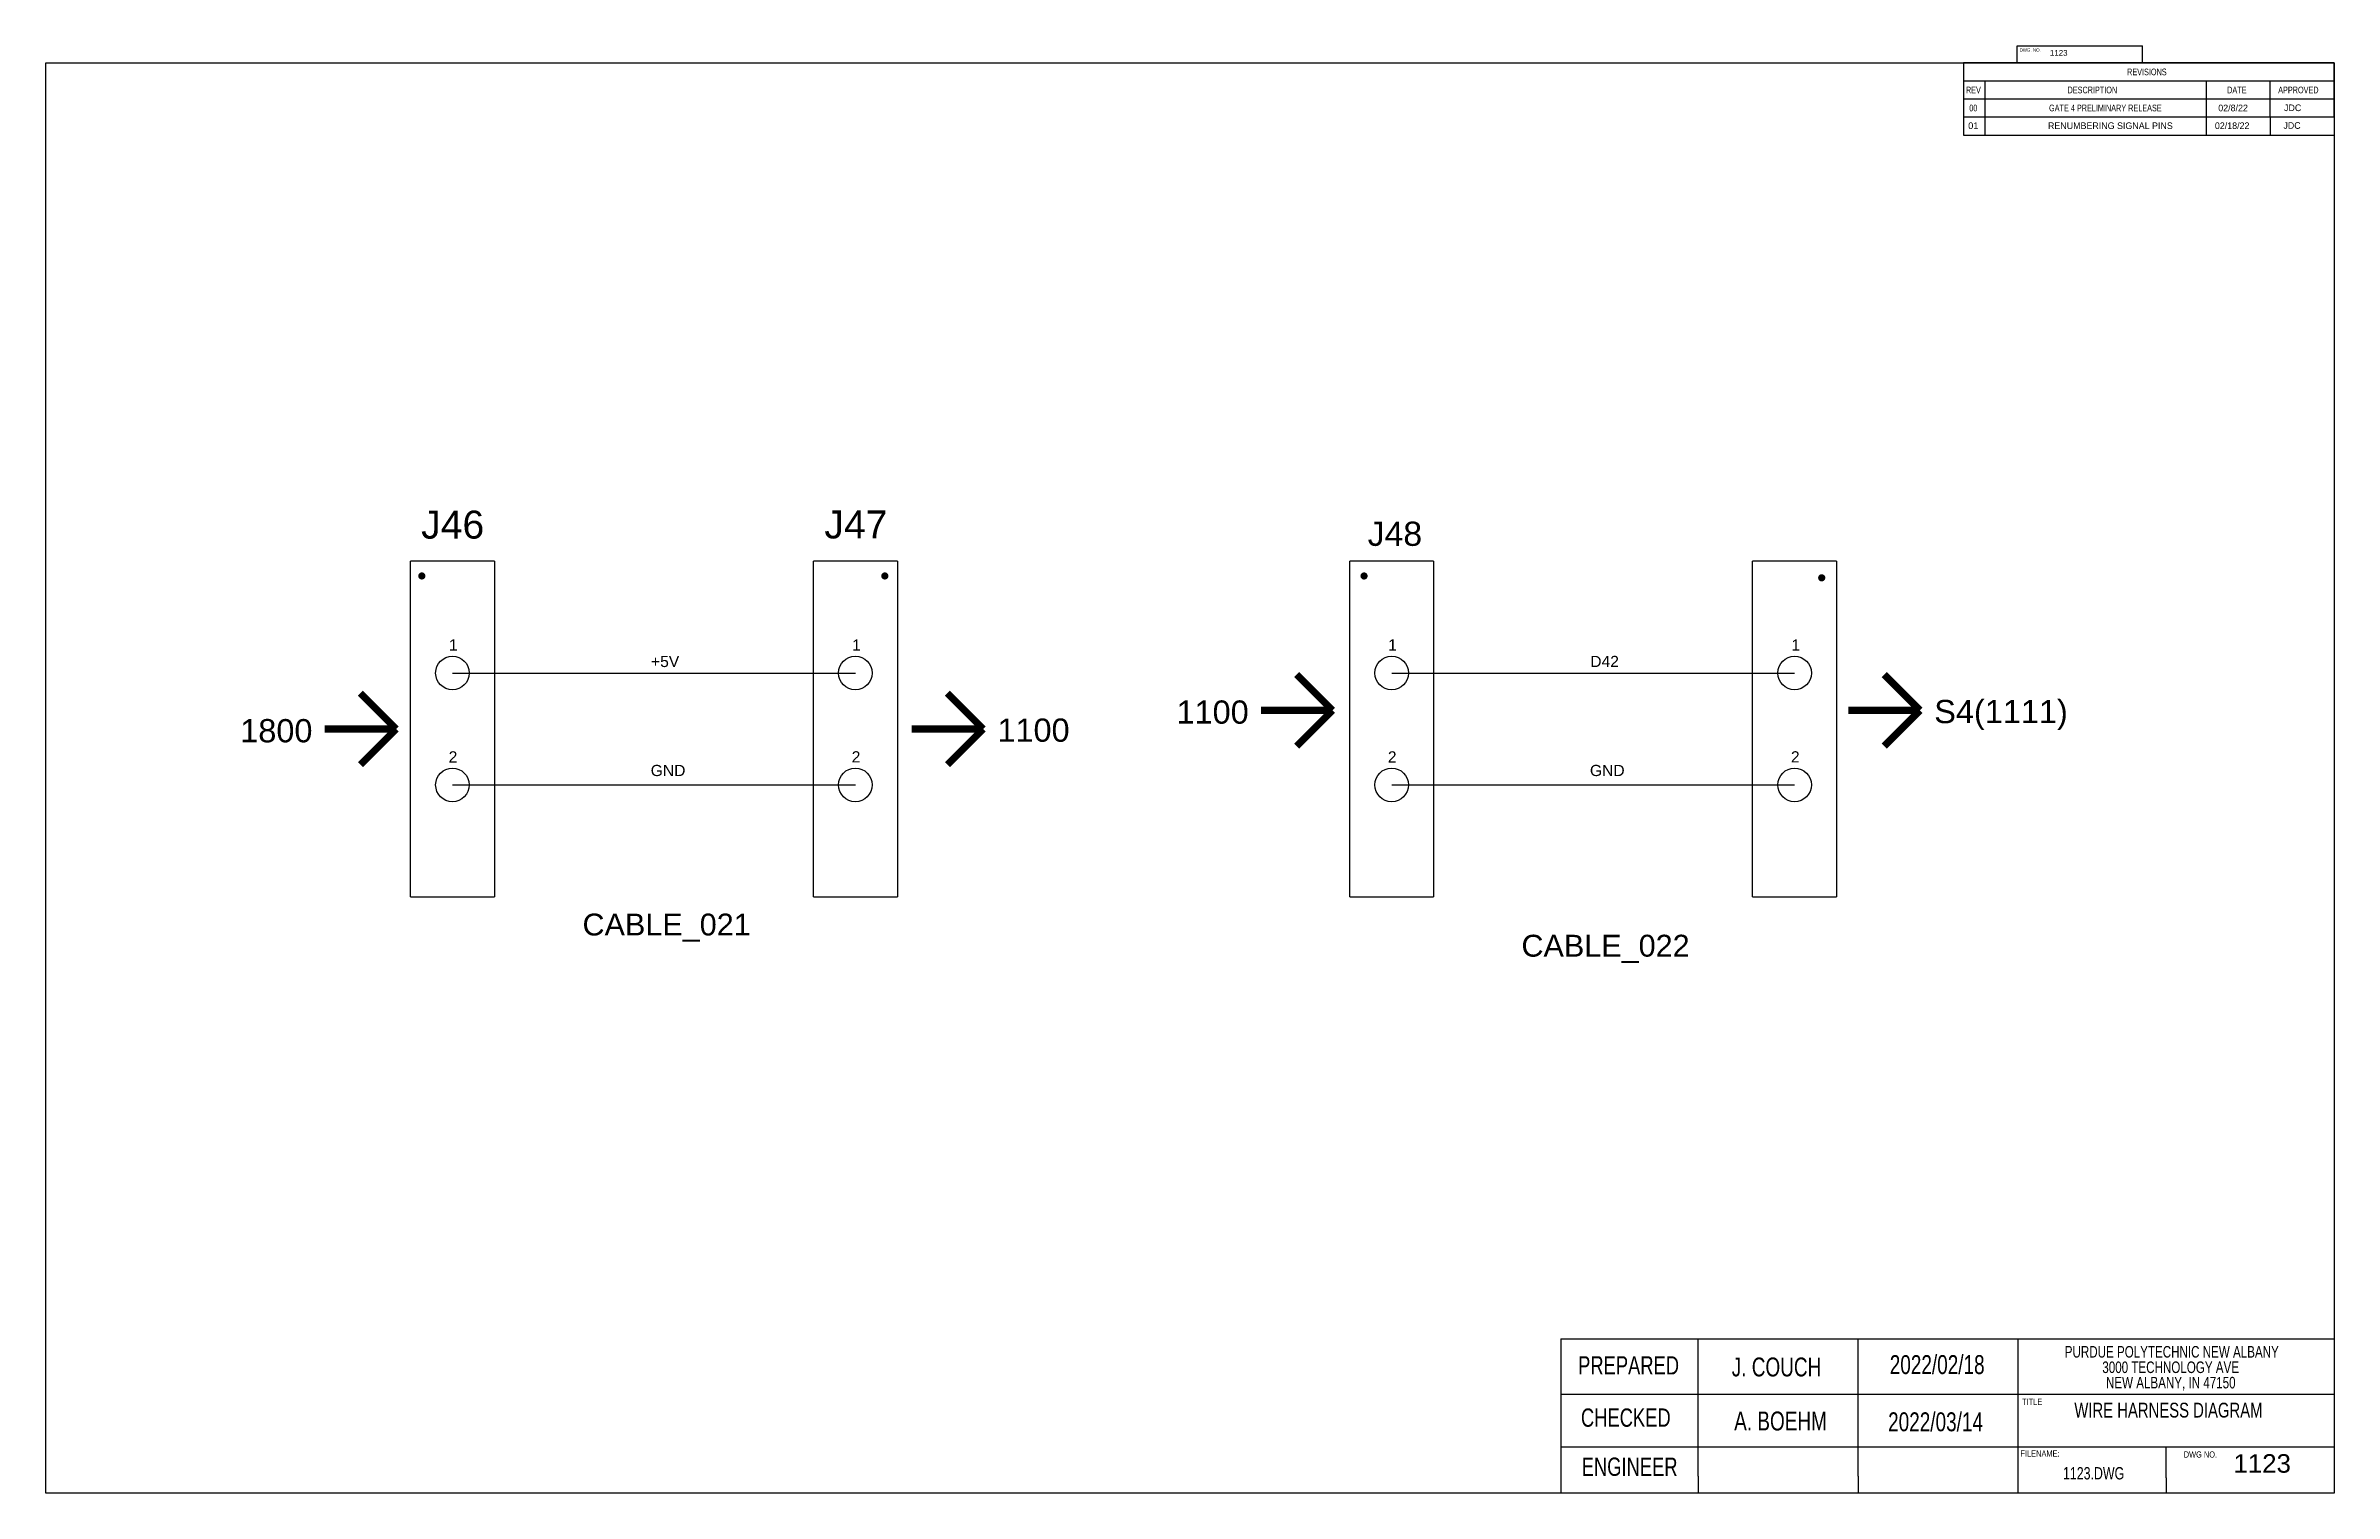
# Model space of a CAD drawing. Header units: inches. Extents: x 2.5 to 50.5, y 2.5 to 32.9.
import ezdxf

# ---------------------------------------------------------------- set-up
doc = ezdxf.new("R2010")
doc.units = ezdxf.units.IN
doc.header["$MEASUREMENT"] = 0
doc.layers.add('SLD-0', color=7, linetype='Continuous')
doc.styles.add('SLDTEXTSTYLE0', font='TXT', dxfattribs={"width": 0.75})
doc.styles.get("Standard").update_dxf_attribs({"font": 'arial.ttf'})

# ---------------------------------------------------------------- blocks, each defined once
blk = doc.blocks.new('SW_NOTE_0_8')
at = {"layer": 'SLD-0', "color": 0, "char_height": 0.125, "attachment_point": 2, "style": 'SLDTEXTSTYLE0'}
for s, insert in [('PURDUE POLYTECHNIC NEW ALBANY', (1.434, 0.161)), ('3000 TECHNOLOGY AVE', (1.422, -0.006)), ('NEW ALBANY, IN 47150', (1.423, -0.172))]:
    blk.add_mtext(s, dxfattribs=dict(at, insert=insert))
blk = doc.blocks.new('SW_TABLEANNOTATION_0')
at = {"color": 0, "linetype": 'Continuous', "lineweight": 25}
for p, q in [((0, 0), (0, -0.338)), ((0, 0), (0.4, 0)), ((0, 0), (0, -1.015)), ((6.955, 0), (0, 0)), ((0.4, 0), (4.55, 0)), ((4.55, 0), (5.75, 0)), ((5.75, 0), (6.955, 0)), ((6.955, 0), (6.955, -0.338)), ((6.955, -1.015), (6.955, 0)), ((0, -0.338), (0, -0.677)), ((0, -0.338), (0.4, -0.338)), ((0.4, -0.338), (0.4, -0.677)), ((0.4, -0.338), (4.55, -0.338)), ((4.55, -0.338), (4.55, -0.677)), ((4.55, -0.338), (5.75, -0.338)), ((5.75, -0.338), (5.75, -0.677)), ((5.75, -0.338), (6.955, -0.338)), ((6.955, -0.338), (6.955, -0.677)), ((0, -0.677), (0.4, -0.677)), ((0, -0.677), (0, -1.015)), ((0, -0.677), (6.955, -0.677)), ((0.4, -0.677), (4.55, -0.677)), ((0.4, -0.677), (0.4, -1.015)), ((4.55, -0.677), (5.75, -0.677)), ((4.55, -0.677), (4.55, -1.015)), ((5.75, -0.677), (6.955, -0.677)), ((5.75, -0.677), (5.75, -1.015)), ((6.955, -0.677), (6.955, -1.015)), ((0, -1.015), (0.4, -1.015)), ((0, -1.015), (6.955, -1.015)), ((0.4, -1.015), (4.55, -1.015)), ((4.55, -1.015), (5.75, -1.015)), ((5.75, -1.015), (6.955, -1.015))]:
    blk.add_line(p, q, dxfattribs=at)
at = {"color": 0, "linetype": 'Continuous', "lineweight": 18, "char_height": 0.125, "attachment_point": 1, "style": 'SLDTEXTSTYLE0'}
for s, insert in [('REVISIONS', (3.069, -0.107)), ('REV', (0.046, -0.446)), ('00', (0.108, -0.784)), ('GATE 4 PRELIMINARY RELEASE', (1.605, -0.784)), ('DESCRIPTION', (1.952, -0.446)), ('DATE', (4.946, -0.446)), ('APPROVED', (5.904, -0.446))]:
    blk.add_mtext(s, dxfattribs=dict(at, insert=insert))

msp = doc.modelspace()

# ---------------------------------------------------------------- linework, layer by layer
for p, q in [((2.5, 2.5), (2.5, 32.5)), ((2.5, 32.5), (50.5, 32.5)), ((50.5, 32.5), (50.5, 2.5)), ((42.724, 31.365), (42.724, 30.986)), ((43.172, 31.365), (43.172, 30.986)), ((47.811, 31.365), (47.811, 30.986)), ((49.153, 31.365), (49.153, 30.986)), ((42.724, 30.986), (50.5, 30.986)), ((11.91, 22.05), (10.15, 22.05)), ((10.15, 15.009), (10.15, 22.05)), ((20.362, 22.05), (18.601, 22.05)), ((18.601, 15.009), (18.601, 22.05)), ((31.61, 22.05), (29.85, 22.05)), ((29.85, 15.009), (29.85, 22.05)), ((40.062, 22.05), (38.301, 22.05)), ((38.301, 15.009), (38.301, 22.05)), ((10.15, 15.009), (11.91, 15.009)), ((18.601, 15.009), (20.362, 15.009)), ((29.85, 15.009), (31.61, 15.009)), ((38.301, 15.009), (40.062, 15.009)), ((34.278, 5.735), (34.278, 2.5)), ((40.638, 5.735), (50.5, 5.735)), ((50.5, 2.5), (2.5, 2.5)), ((37.156, 2.857), (37.156, 2.5)), ((40.515, 2.857), (40.515, 2.5)), ((46.972, 2.824), (46.972, 2.5)), ((50.5, 2.5), (50.5, 2.5))]:
    msp.add_line(p, q)
at = {"color": 1}
msp.add_line((11.03, 19.703), (19.481, 19.703), dxfattribs=at)
at = {"color": 175, "true_color": 0x4554a5}
msp.add_line((30.73, 19.703), (39.181, 19.703), dxfattribs=at)
at = {"color": 18, "true_color": 0x000000}
for p, q in [((11.03, 17.356), (19.481, 17.356)), ((30.73, 17.356), (39.181, 17.356))]:
    msp.add_line(p, q, dxfattribs=at)
at = {"const_width": 0.075}
for points in [[(10.35, 21.738, 1), (10.425, 21.738, 1)], [(20.062, 21.738, 1), (20.137, 21.738, 1)], [(30.113, 21.738, 1), (30.188, 21.738, 1)], [(39.712, 21.7, 1), (39.788, 21.7, 1)]]:
    msp.add_lwpolyline(points, format="xyb", close=True, dxfattribs=at)
for points in [[(11.91, 22.05), (11.91, 15.009)], [(20.362, 22.05), (20.362, 15.009)], [(31.61, 22.05), (31.61, 15.009)], [(40.062, 22.05), (40.062, 15.009)]]:
    msp.add_lwpolyline(points)
at = {"const_width": 0.15}
for points in [[(29.488, 18.92), (28.738, 19.67)], [(41.811, 18.92), (41.061, 19.67)], [(9.85, 18.529), (9.1, 19.279)], [(22.162, 18.529), (21.412, 19.279)], [(29.488, 18.92), (27.988, 18.92)], [(29.488, 18.92), (28.738, 18.17)], [(41.811, 18.92), (40.311, 18.92)], [(41.811, 18.92), (41.061, 18.17)], [(9.85, 18.529), (8.35, 18.529)], [(9.85, 18.529), (9.1, 17.779)], [(22.162, 18.529), (20.662, 18.529)], [(22.162, 18.529), (21.412, 17.779)]]:
    msp.add_lwpolyline(points, dxfattribs=at)
for centre in [(11.03, 19.703), (19.481, 19.703), (30.73, 19.703), (39.181, 19.703), (11.03, 17.356), (19.481, 17.356), (30.73, 17.356), (39.181, 17.356)]:
    msp.add_circle(centre, 0.352)
at = {"layer": 'SLD-0', "color": 7, "linetype": 'Continuous', "lineweight": 25}
for p, q in [((43.853, 32.5), (43.853, 32.858)), ((43.853, 32.858), (46.481, 32.858)), ((46.481, 32.5), (46.481, 32.858)), ((34.278, 5.735), (43.874, 5.735)), ((37.156, 2.857), (37.156, 5.735)), ((40.515, 2.857), (40.515, 5.735)), ((43.874, 2.5), (43.874, 5.735)), ((34.278, 4.581), (50.5, 4.581)), ((34.278, 3.471), (50.5, 3.471)), ((46.972, 2.824), (46.972, 3.471))]:
    msp.add_line(p, q, dxfattribs=at)

# ---------------------------------------------------------------- block references
at = {"color": 7, "linetype": 'Continuous', "lineweight": 18, "xscale": 1.118033988749895, "yscale": 1.118033988749895, "zscale": 1.118033988749895}
msp.add_blockref('SW_TABLEANNOTATION_0', (42.724, 32.5), dxfattribs=at)
at = {"layer": 'SLD-0', "xscale": 1.941207928188159, "yscale": 1.941207928188159, "zscale": 1.552966342550527}
msp.add_blockref('SW_NOTE_0_8', (44.309, 5.275), dxfattribs=at)

# ---------------------------------------------------------------- texts
for s, height, p in [('1800', 0.4875, (6.579, 18.249)), ('1100', 0.4875, (22.46, 18.261)), ('1100', 0.4875, (26.217, 18.64)), ('S4(1111)', 0.4875, (42.11, 18.651)), ('CABLE_021', 0.4589, (13.758, 14.198)), ('CABLE_022', 0.4589, (33.452, 13.754))]:
    msp.add_text(s, height=height).set_placement(p)
at = {"attachment_point": 1}
for s, width, gutter_width, heights, insert, char_height in [('1123', 1.61993, 0.534, [0], (44.535, 32.769), 0.1195), ('01', 0.791, 3.481, [0], (42.822, 31.251), 0.1392), ('{\\Ftxt|c0;RENUMBERING SIGNAL PINS}', 3.04203, 3.481, [0.222], (44.496, 31.251), 0.13925), ('{\\Ftxt|c0;02/18/22}', 0.791, 3.481, [0], (47.997, 31.251), 0.13925), ('{\\Ftxt|c0;02/8/22}', 0.791, 3.481, [0], (48.068, 31.624), 0.13925), ('{\\Ftxt|c0;JDC}', 0.791, 3.481, [0], (49.434, 31.256), 0.13925), ('{\\Ftxt|c0;JDC}', 0.791, 3.481, [0], (49.447, 31.627), 0.13925), ('J46', 0.36263, 1.5, [0.307], (10.374, 23.109), 0.5868), ('J47', 0.36263, 1.5, [0.307], (18.832, 23.112), 0.5868), ('J48', 0.36263, 1.5, [0.307], (30.227, 22.877), 0.507), ('1', 0.1578, 1.5, [0], (10.957, 20.41), 0.235), ('1', 0.1578, 1.5, [0], (19.413, 20.407), 0.235), ('1', 0.1578, 1.5, [0], (30.657, 20.41), 0.235), ('1', 0.1578, 1.5, [0], (39.113, 20.407), 0.235), ('\\pxt1;+5V', 1.89299, 1.5, [0.432], (15.195, 20.063), 0.2347), ('\\pxt1;D42', 1.85351, 1.5, [0], (34.895, 20.063), 0.2347), ('2', 0.1578, 1.5, [0], (10.95, 18.061), 0.235), ('\\pxt1;GND', 1.85351, 1.5, [0], (15.188, 17.776), 0.2347), ('2', 0.1578, 1.5, [0], (19.404, 18.062), 0.235), ('2', 0.1578, 1.5, [0], (30.65, 18.061), 0.235), ('\\pxt1;GND', 1.85351, 1.5, [0], (34.888, 17.776), 0.2347), ('2', 0.1578, 1.5, [0], (39.104, 18.062), 0.235), ('1123', 1.89499, 0.625, [0], (48.385, 3.319), 0.3882)]:
    msp.add_mtext_dynamic_manual_height_columns(s, width=width, gutter_width=gutter_width, heights=heights, dxfattribs=dict(at, insert=insert, char_height=char_height))
at = {"layer": 'SLD-0', "style": 'SLDTEXTSTYLE0'}
for s, insert, char_height, attachment_point in [('DWG. NO.', (44.123, 32.807), 0.0746, 2), ('PREPARED', (35.699, 5.374), 0.3838, 2), ('TITLE', (44.164, 4.483), 0.1294, 2), ('WIRE HARNESS DIAGRAM', (47.022, 4.398), 0.31059, 2), ('CHECKED', (35.641, 4.278), 0.3838, 2), ('A. BOEHM', (38.886, 4.213), 0.3964, 2), ('FILENAME:', (44.329, 3.397), 0.1294, 2), ('DWG NO.', (47.344, 3.377), 0.1294, 1), ('ENGINEER', (35.721, 3.248), 0.3838, 2), ('1123.DWG', (45.453, 3.048), 0.2588, 2)]:
    msp.add_mtext(s, dxfattribs=dict(at, insert=insert, char_height=char_height, attachment_point=attachment_point))
at = {"layer": 'SLD-0', "char_height": 0.3964, "attachment_point": 2, "style": 'SLDTEXTSTYLE0'}
for s, insert, width in [('J. COUCH', (38.802, 5.346), 3.54431), ('2022/02/18', (42.172, 5.396), 2.52712), ('2022/03/14', (42.138, 4.196), 2.67577)]:
    msp.add_mtext(s, dxfattribs=dict(at, insert=insert, width=width))

doc.saveas('drawing.dxf')
